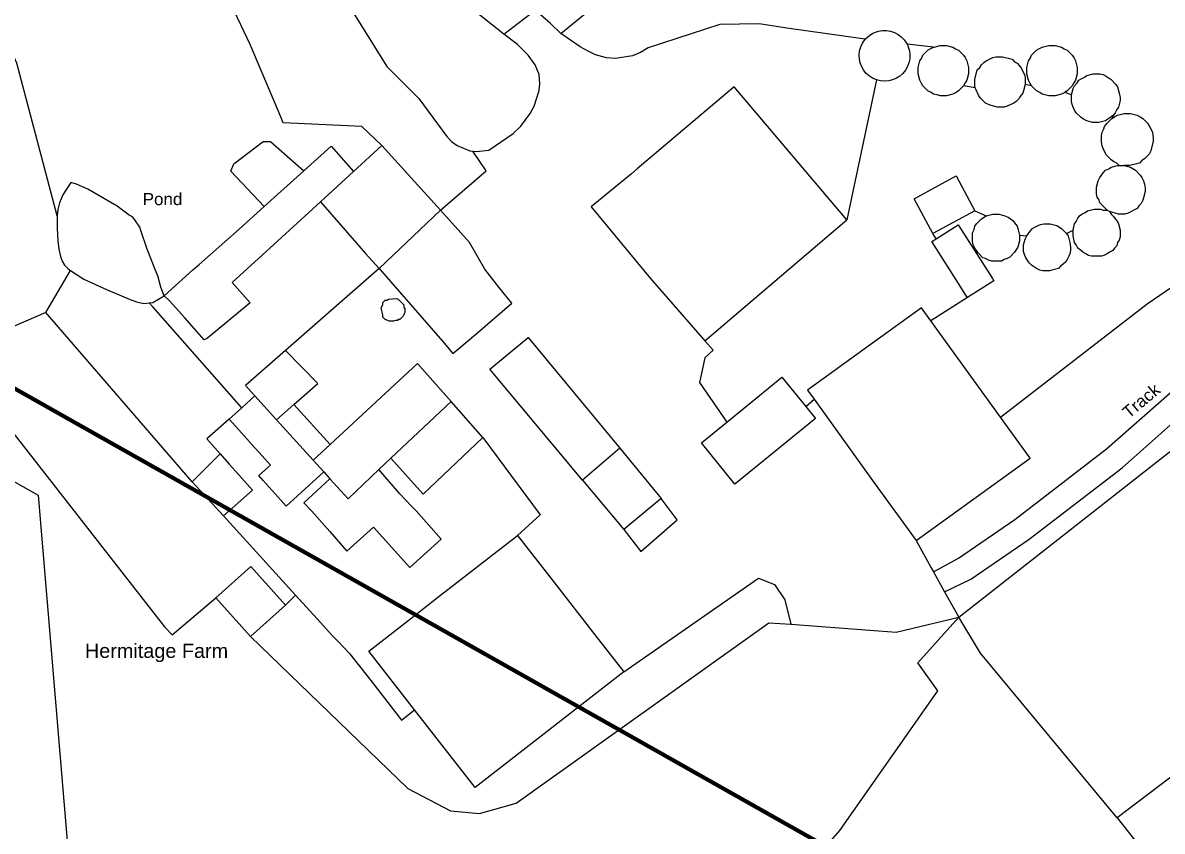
# Model space of a CAD drawing. Header units: millimetres. Extents: x 111502 to 977541, y 8702 to 1044108.
# Drawn here: x 489395.2 to 489535.7, y 240829.1 to 240928.8 of the extents above; entities that cross this region are included whole.
import ezdxf

# ---------------------------------------------------------------- set-up
doc = ezdxf.new("R2010")
doc.units = ezdxf.units.MM
doc.header["$LTSCALE"] = 0.25
doc.linetypes.add('DASHED2', pattern=[9.525, 6.35, -3.175])
doc.layers.add('E HVSS As Laid HV', color=10, linetype='Continuous')
doc.layers.add('X HVSS Site Background', color=8, linetype='Continuous')
doc.styles.add('OS Master Map$1$Standard', font='txt')
doc.styles.add('Proposed Employment Area - 11-089-MP013-01a$0$Standard', font='txt')

# ---------------------------------------------------------------- blocks, each defined once
blk = doc.blocks.new('commercial background')
at = {"layer": 'X HVSS Site Background'}
for p, q in [((809.91, 441.76), (884.4, 399.59)), ((884.4, 399.59), (888.44, 351.42))]:
    blk.add_line(p, q, dxfattribs=at)
at = {"layer": 'X HVSS Site Background', "const_width": 0.5}
blk.add_lwpolyline([(1092.9, 293.39), (1165.85, 422.2), (925.2, 558.08), (852.25, 429.28)], close=True, dxfattribs=at)
at = {"layer": 'X HVSS Site Background', "style": 'Proposed Employment Area - 11-089-MP013-01a$0$Standard'}
for p, rotation in [((485.88, 899.5), 95.9302), ((729.37, 850.69), 240.5366), ((319.53, 839.47), 95.9302), ((520.9, 756.6), 330.4683), ((1582.14, 507.49), 240.4683), ((1846.75, 293.1), 209.3143), ((1096.5, 265.37), 60.4683)]:
    blk.add_attdef('NOOFPARKINGSPACES', p, '', height=0.3, rotation=rotation, dxfattribs=at)
blk = doc.blocks.new('OS MAP 060722')
at = {"layer": 'X HVSS Site Background', "flags": 128}
for points in [[(870.54, 1838.22), (876.86, 1823.7), (876.86, 1823.7), (719.59, 1704.42)], [(624.27, 1805.57), (626.18, 1802.47), (626.18, 1802.47), (629.5, 1797.1), (629.5, 1797.1), (633.47, 1793.14), (633.47, 1793.14), (636.91, 1788.49), (636.91, 1788.49), (637.5, 1787.86), (637.5, 1787.86), (638.19, 1787.35), (638.19, 1787.35), (639.74, 1786.72), (639.74, 1786.72), (640.12, 1786.67)], [(643.95, 1801.08), (632.59, 1810.14), (632.59, 1810.14), (632.19, 1810.72), (632.19, 1810.72), (631.38, 1811.44), (631.38, 1811.44), (622.42, 1819.28), (622.42, 1819.28), (620.88, 1820.29), (620.88, 1820.29), (618.85, 1821.27), (618.85, 1821.27), (617.42, 1821.78), (617.42, 1821.78), (616.42, 1821.99)], [(650.99, 1801.19), (657.71, 1806.74)], [(628.9, 1787.34), (626.45, 1789.69), (626.45, 1789.69), (616.74, 1790.15), (616.74, 1790.15), (616.53, 1790.68), (616.53, 1790.68), (612.68, 1799.83), (612.68, 1799.83), (610.73, 1803.88), (610.73, 1803.88), (608.33, 1808.68), (608.33, 1808.68), (607.29, 1811.56)], [(643.95, 1801.08), (647.79, 1804.06)], [(650.99, 1801.19), (649.69, 1802.42), (649.69, 1802.42), (647.79, 1804.06)], [(588.86, 1778.68), (583.88, 1797.53), (583.88, 1797.53), (583.03, 1799.48), (583.03, 1799.48), (582.43, 1801.08), (582.43, 1801.08), (582.23, 1801.98), (582.23, 1801.98), (581.98, 1802.63)], [(688.52, 1800.46), (678.83, 1801.84), (678.83, 1801.84), (675.41, 1802.37), (675.41, 1802.37), (670.59, 1802.28), (670.59, 1802.28), (661.75, 1799.41), (661.75, 1799.41), (660.8, 1798.85), (660.8, 1798.85), (659.79, 1798.44), (659.79, 1798.44), (657.7, 1798.1), (657.7, 1798.1), (656.61, 1798.17), (656.61, 1798.17), (655.26, 1798.56), (655.26, 1798.56), (654.28, 1799.02), (654.28, 1799.02), (653.34, 1799.55), (653.34, 1799.55), (650.99, 1801.19)], [(688.52, 1800.46), (688.81, 1800.76), (688.81, 1800.76), (689.21, 1801.06), (689.21, 1801.06), (689.42, 1801.17), (689.42, 1801.17), (689.66, 1801.29), (689.66, 1801.29), (690.13, 1801.45), (690.13, 1801.45), (690.63, 1801.54), (690.63, 1801.54), (691.13, 1801.54), (691.13, 1801.54), (691.63, 1801.46), (691.63, 1801.46), (692.11, 1801.3), (692.11, 1801.3), (692.56, 1801.07), (692.56, 1801.07), (692.96, 1800.77), (692.96, 1800.77), (693.31, 1800.4), (693.31, 1800.4), (693.6, 1799.99), (693.6, 1799.99), (693.66, 1799.86)], [(640.12, 1786.67), (640.59, 1786.61), (640.59, 1786.61), (642.09, 1786.79), (642.09, 1786.79), (645.11, 1788.86), (645.11, 1788.86), (646.04, 1789.74), (646.04, 1789.74), (647.21, 1791.31), (647.21, 1791.31), (647.7, 1792.23), (647.7, 1792.23), (648.31, 1794.15), (648.31, 1794.15), (648.39, 1794.99), (648.39, 1794.99), (648.29, 1796.13), (648.29, 1796.13), (647.79, 1797.33), (647.79, 1797.33), (646.96, 1798.5), (646.96, 1798.5), (645.64, 1799.84), (645.64, 1799.84), (643.95, 1801.08)], [(689.91, 1795.45), (689.42, 1795.65), (689.42, 1795.65), (689.02, 1795.91), (689.02, 1795.91), (688.64, 1796.25), (688.64, 1796.25), (688.32, 1796.63), (688.32, 1796.63), (688.07, 1797.07), (688.07, 1797.07), (687.89, 1797.54), (687.89, 1797.54), (687.79, 1798.03), (687.79, 1798.03), (687.76, 1798.54), (687.76, 1798.54), (687.82, 1799.04), (687.82, 1799.04), (687.96, 1799.52), (687.96, 1799.52), (688.18, 1799.98), (688.18, 1799.98), (688.46, 1800.39), (688.46, 1800.39), (688.52, 1800.46)], [(693.66, 1799.86), (693.81, 1799.54), (693.81, 1799.54), (693.96, 1799.05), (693.96, 1799.05), (694.02, 1798.55), (694.02, 1798.55), (694, 1798.05), (694, 1798.05), (693.9, 1797.56), (693.9, 1797.56), (693.72, 1797.09), (693.72, 1797.09), (693.47, 1796.65), (693.47, 1796.65), (693.15, 1796.26), (693.15, 1796.26), (692.78, 1795.92), (692.78, 1795.92), (692.35, 1795.65), (692.35, 1795.65), (691.89, 1795.45), (691.89, 1795.45), (691.4, 1795.33), (691.4, 1795.33), (690.9, 1795.29), (690.9, 1795.29), (690.4, 1795.33), (690.4, 1795.33), (689.91, 1795.45)], [(696.93, 1799.5), (693.66, 1799.86)], [(700.63, 1794.7), (700.03, 1794.1), (700.03, 1794.1), (699.73, 1793.9), (699.73, 1793.9), (699.33, 1793.7), (699.33, 1793.7), (698.53, 1793.5), (698.53, 1793.5), (697.73, 1793.5), (697.73, 1793.5), (697.36, 1793.59), (697.36, 1793.59), (696.93, 1793.7), (696.93, 1793.7), (696.63, 1793.9), (696.63, 1793.9), (696.23, 1794.1), (696.23, 1794.1), (695.63, 1794.7), (695.63, 1794.7), (695.43, 1795), (695.43, 1795), (695.23, 1795.4), (695.23, 1795.4), (695.03, 1796.2), (695.03, 1796.2), (695.03, 1797), (695.03, 1797), (695.23, 1797.8), (695.23, 1797.8), (695.43, 1798.1), (695.43, 1798.1), (695.63, 1798.5), (695.63, 1798.5), (696.23, 1799.1), (696.23, 1799.1), (696.53, 1799.3), (696.53, 1799.3), (696.93, 1799.5)], [(696.93, 1799.5), (697, 1799.51), (697, 1799.51), (697.73, 1799.7), (697.73, 1799.7), (698.53, 1799.7), (698.53, 1799.7), (699.33, 1799.5), (699.33, 1799.5), (699.63, 1799.3), (699.63, 1799.3), (700.03, 1799.1), (700.03, 1799.1), (700.63, 1798.5), (700.63, 1798.5), (700.83, 1798.2), (700.83, 1798.2), (701.03, 1797.8), (701.03, 1797.8), (701.23, 1797), (701.23, 1797), (701.23, 1796.2), (701.23, 1796.2), (701.03, 1795.4), (701.03, 1795.4), (700.83, 1795.1), (700.83, 1795.1), (700.63, 1794.7)], [(709.03, 1794.7), (708.83, 1795), (708.83, 1795), (708.63, 1795.4), (708.63, 1795.4), (708.43, 1796.2), (708.43, 1796.2), (708.43, 1797), (708.43, 1797), (708.63, 1797.8), (708.63, 1797.8), (708.83, 1798.1), (708.83, 1798.1), (709.03, 1798.5), (709.03, 1798.5), (709.63, 1799.1), (709.63, 1799.1), (709.93, 1799.3), (709.93, 1799.3), (710.33, 1799.5), (710.33, 1799.5), (711.13, 1799.7), (711.13, 1799.7), (711.93, 1799.7), (711.93, 1799.7), (712.73, 1799.5), (712.73, 1799.5), (713.03, 1799.3), (713.03, 1799.3), (713.43, 1799.1), (713.43, 1799.1), (714.03, 1798.5), (714.03, 1798.5), (714.23, 1798.2), (714.23, 1798.2), (714.43, 1797.8), (714.43, 1797.8), (714.63, 1797), (714.63, 1797), (714.63, 1796.2), (714.63, 1796.2), (714.43, 1795.4), (714.43, 1795.4), (714.23, 1795.1), (714.23, 1795.1), (714.03, 1794.7), (714.03, 1794.7), (713.43, 1794.1), (713.43, 1794.1), (713.13, 1793.9)], [(702.07, 1794.47), (702.03, 1794.6), (702.03, 1794.6), (702.03, 1795.5), (702.03, 1795.5), (702.33, 1796.7), (702.33, 1796.7), (702.63, 1797), (702.63, 1797), (702.83, 1797.3), (702.83, 1797.3), (703.13, 1797.6), (703.13, 1797.6), (703.43, 1797.8), (703.43, 1797.8), (704.23, 1798.2), (704.23, 1798.2), (704.63, 1798.3), (704.63, 1798.3), (705.43, 1798.3), (705.43, 1798.3), (706.63, 1798), (706.63, 1798), (706.93, 1797.7), (706.93, 1797.7), (707.23, 1797.5), (707.23, 1797.5), (707.53, 1797.2), (707.53, 1797.2), (707.73, 1796.9), (707.73, 1796.9), (708.13, 1796.1), (708.13, 1796.1), (708.23, 1795.7), (708.23, 1795.7), (708.23, 1794.9)], [(713.93, 1793.6), (714.13, 1794.4), (714.13, 1794.4), (714.33, 1794.7), (714.33, 1794.7), (714.63, 1795.1), (714.63, 1795.1), (714.83, 1795.4), (714.83, 1795.4), (715.13, 1795.6), (715.13, 1795.6), (715.53, 1795.8), (715.53, 1795.8), (715.83, 1796), (715.83, 1796), (716.63, 1796.2), (716.63, 1796.2), (717.43, 1796.2), (717.43, 1796.2), (717.83, 1796.1), (717.83, 1796.1), (718.23, 1795.9), (718.23, 1795.9), (718.83, 1795.5), (718.83, 1795.5), (719.43, 1794.9), (719.43, 1794.9), (719.63, 1794.6), (719.63, 1794.6), (719.83, 1793.8), (719.83, 1793.8), (719.93, 1793.3), (719.93, 1793.3), (719.93, 1792.9), (719.93, 1792.9), (719.73, 1792.1), (719.73, 1792.1), (719.53, 1791.8), (719.53, 1791.8), (719.33, 1791.4), (719.33, 1791.4), (719.13, 1791.1)], [(686.23, 1778.18), (672.33, 1794.58), (672.33, 1794.58), (660.38, 1784.48), (660.38, 1784.48), (659.68, 1783.88), (659.68, 1783.88), (657.23, 1781.83), (657.23, 1781.83), (654.73, 1779.78), (654.73, 1779.78), (657.68, 1776.23), (657.68, 1776.23), (661.98, 1770.98), (661.98, 1770.98), (668.73, 1763.28)], [(689.91, 1795.45), (686.23, 1778.18)], [(702.07, 1794.47), (700.63, 1794.7)], [(708.23, 1794.9), (708.03, 1794.1), (708.03, 1794.1), (707.93, 1793.8), (707.93, 1793.8), (707.63, 1793.4), (707.63, 1793.4), (707.43, 1793.1), (707.43, 1793.1), (707.13, 1792.8), (707.13, 1792.8), (706.83, 1792.6), (706.83, 1792.6), (706.03, 1792.2), (706.03, 1792.2), (705.63, 1792.1), (705.63, 1792.1), (704.83, 1792.1), (704.83, 1792.1), (704.03, 1792.3), (704.03, 1792.3), (703.73, 1792.4), (703.73, 1792.4), (703.33, 1792.6), (703.33, 1792.6), (702.73, 1793.2), (702.73, 1793.2), (702.53, 1793.5), (702.53, 1793.5), (702.13, 1794.3), (702.13, 1794.3), (702.07, 1794.47)], [(709.03, 1794.7), (708.23, 1794.9)], [(713.13, 1793.9), (712.73, 1793.7), (712.73, 1793.7), (711.93, 1793.5), (711.93, 1793.5), (711.13, 1793.5), (711.13, 1793.5), (710.33, 1793.7), (710.33, 1793.7), (710.03, 1793.9), (710.03, 1793.9), (709.63, 1794.1), (709.63, 1794.1), (709.03, 1794.7)], [(713.93, 1793.6), (713.13, 1793.9)], [(719.13, 1791.1), (718.83, 1790.9), (718.83, 1790.9), (718.43, 1790.6), (718.43, 1790.6), (718.13, 1790.4), (718.13, 1790.4), (717.33, 1790.2), (717.33, 1790.2), (716.53, 1790.2), (716.53, 1790.2), (716.13, 1790.3), (716.13, 1790.3), (715.83, 1790.4), (715.83, 1790.4), (715.43, 1790.6), (715.43, 1790.6), (715.13, 1790.8), (715.13, 1790.8), (714.53, 1791.4), (714.53, 1791.4), (714.33, 1791.7), (714.33, 1791.7), (714.13, 1792.1), (714.13, 1792.1), (714.03, 1792.4), (714.03, 1792.4), (713.93, 1792.8), (713.93, 1792.8), (713.93, 1793.6)], [(719.83, 1784.9), (719.53, 1785.2), (719.53, 1785.2), (719.13, 1785.4), (719.13, 1785.4), (718.83, 1785.6), (718.83, 1785.6), (718.23, 1786.2), (718.23, 1786.2), (717.83, 1787), (717.83, 1787), (717.73, 1787.3), (717.73, 1787.3), (717.63, 1787.8), (717.63, 1787.8), (717.63, 1788.6), (717.63, 1788.6), (717.73, 1789), (717.73, 1789), (717.93, 1789.4), (717.93, 1789.4), (718.03, 1789.7), (718.03, 1789.7), (718.33, 1790.1), (718.33, 1790.1), (718.93, 1790.7)], [(718.93, 1790.7), (719.23, 1790.9), (719.23, 1790.9), (719.63, 1791.1), (719.63, 1791.1), (720.43, 1791.3), (720.43, 1791.3), (721.23, 1791.3), (721.23, 1791.3), (722.03, 1791.1), (722.03, 1791.1), (722.43, 1790.9), (722.43, 1790.9), (722.73, 1790.7), (722.73, 1790.7), (723.33, 1790.1), (723.33, 1790.1), (723.53, 1789.8), (723.53, 1789.8), (723.93, 1789), (723.93, 1789), (724.03, 1788.3), (724.03, 1788.3), (724.03, 1787.9), (724.03, 1787.9), (723.73, 1786.7), (723.73, 1786.7), (723.53, 1786.3), (723.53, 1786.3), (722.93, 1785.7), (722.93, 1785.7), (722.63, 1785.5), (722.63, 1785.5), (722.33, 1785.2), (722.33, 1785.2), (721.13, 1784.9), (721.13, 1784.9), (720.43, 1784.9)], [(719.13, 1791.1), (718.93, 1790.7)], [(614.39, 1779.83), (610.29, 1784.18), (610.29, 1784.18), (610.66, 1785.08), (610.66, 1785.08), (614.26, 1787.84), (614.26, 1787.84), (615.16, 1787.84), (615.16, 1787.84), (619.27, 1784.24)], [(619.27, 1784.24), (622.65, 1787.29), (622.65, 1787.29), (625.4, 1784.14)], [(628.9, 1787.34), (625.4, 1784.14)], [(628.9, 1787.34), (636.15, 1779.39)], [(641.78, 1784.25), (640.12, 1786.67)], [(696.94, 1734.75), (700.02, 1736.46), (700.02, 1736.46), (706.97, 1741.24), (706.97, 1741.24), (718.27, 1749.93), (718.27, 1749.93), (726.02, 1756.76), (726.02, 1756.76), (740.98, 1769.46), (740.98, 1769.46), (748.56, 1775.29), (748.56, 1775.29), (751.2, 1777.15), (751.2, 1777.15), (751.78, 1777.85), (751.78, 1777.85), (751.82, 1778.06), (751.82, 1778.06), (751.65, 1781.39), (751.65, 1781.39), (751.21, 1784.55), (751.21, 1784.55), (751.16, 1784.84)], [(705.18, 1753.86), (723.29, 1767.83), (723.29, 1767.83), (742.39, 1780.92), (742.39, 1780.92), (751.16, 1784.84)], [(718.33, 1779.4), (717.43, 1780.3), (717.43, 1780.3), (717.33, 1780.7), (717.33, 1780.7), (717.13, 1781), (717.13, 1781), (717.03, 1781.4), (717.03, 1781.4), (717.03, 1782.2), (717.03, 1782.2), (717.23, 1783), (717.23, 1783), (717.43, 1783.4), (717.43, 1783.4), (717.83, 1784), (717.83, 1784), (718.13, 1784.3), (718.13, 1784.3), (718.53, 1784.5), (718.53, 1784.5), (718.83, 1784.7), (718.83, 1784.7), (719.63, 1784.9), (719.63, 1784.9), (719.83, 1784.9)], [(720.43, 1784.9), (721.23, 1784.7), (721.23, 1784.7), (721.83, 1784.3), (721.83, 1784.3), (722.43, 1783.7), (722.43, 1783.7), (722.63, 1783.4), (722.63, 1783.4), (722.83, 1783), (722.83, 1783), (722.93, 1782.6), (722.93, 1782.6), (723.03, 1782.1), (723.03, 1782.1), (723.03, 1781.7), (723.03, 1781.7), (722.83, 1780.9), (722.83, 1780.9), (722.73, 1780.6), (722.73, 1780.6), (722.53, 1780.2), (722.53, 1780.2), (722.23, 1779.9), (722.23, 1779.9), (722.03, 1779.6), (722.03, 1779.6), (721.63, 1779.4), (721.63, 1779.4), (721.33, 1779.2), (721.33, 1779.2), (720.93, 1779), (720.93, 1779), (720.53, 1778.9), (720.53, 1778.9), (719.73, 1778.9), (719.73, 1778.9), (719.33, 1779), (719.33, 1779), (719.03, 1779.1), (719.03, 1779.1), (718.63, 1779.2)], [(719.83, 1784.9), (720.43, 1784.9)], [(614.39, 1779.83), (619.27, 1784.24)], [(625.4, 1784.14), (621.35, 1780.39)], [(636.15, 1779.39), (641.78, 1784.25)], [(696.83, 1776.5), (694.53, 1780.8), (694.53, 1780.8), (699.73, 1783.6), (699.73, 1783.6), (702.03, 1779.3)], [(602.06, 1768.83), (601.66, 1769.88), (601.66, 1769.88), (601.26, 1771.28), (601.26, 1771.28), (600.96, 1772.08), (600.96, 1772.08), (599.96, 1774.58), (599.96, 1774.58), (599.16, 1776.88), (599.16, 1776.88), (599.06, 1777.28), (599.06, 1777.28), (598.46, 1778.18), (598.46, 1778.18), (598.16, 1778.58), (598.16, 1778.58), (597.76, 1778.78), (597.76, 1778.78), (596.26, 1779.88), (596.26, 1779.88), (592.66, 1781.98), (592.66, 1781.98), (591.26, 1782.58), (591.26, 1782.58), (590.56, 1782.78), (590.56, 1782.78), (589.56, 1781.28), (589.56, 1781.28), (589.16, 1780.28), (589.16, 1780.28), (588.96, 1779.48), (588.96, 1779.48), (588.86, 1778.68)], [(621.35, 1780.39), (614.15, 1773.84), (614.15, 1773.84), (610.45, 1770.44), (610.45, 1770.44), (612.65, 1767.94), (612.65, 1767.94), (607.41, 1763.58), (607.41, 1763.58), (607.01, 1763.38), (607.01, 1763.38), (604.61, 1766.08), (604.61, 1766.08), (602.71, 1768.18), (602.71, 1768.18), (602.06, 1768.83)], [(621.35, 1780.39), (626.9, 1774.04), (626.9, 1774.04), (628.55, 1772.19)], [(602.06, 1768.83), (605.61, 1772.03), (605.61, 1772.03), (606.36, 1772.68), (606.36, 1772.68), (609.55, 1775.49), (609.55, 1775.49), (611.3, 1777.04), (611.3, 1777.04), (614.39, 1779.83)], [(628.55, 1772.19), (636.37, 1763.24), (636.37, 1763.24), (637.67, 1761.69), (637.67, 1761.69), (640.47, 1764.04), (640.47, 1764.04), (644.92, 1767.89), (644.92, 1767.89), (643.32, 1769.89), (643.32, 1769.89), (641.62, 1772.09), (641.62, 1772.09), (639.72, 1775.39), (639.72, 1775.39), (636.15, 1779.39)], [(636.15, 1779.39), (628.55, 1772.19)], [(702.03, 1779.3), (696.83, 1776.5)], [(702.03, 1779.3), (703.43, 1778.7)], [(703.43, 1778.7), (704.23, 1778.9), (704.23, 1778.9), (705.03, 1778.9), (705.03, 1778.9), (705.33, 1778.8), (705.33, 1778.8), (705.73, 1778.7), (705.73, 1778.7), (706.13, 1778.5), (706.13, 1778.5), (706.73, 1778.1), (706.73, 1778.1), (706.93, 1777.8), (706.93, 1777.8), (707.23, 1777.4), (707.23, 1777.4), (707.33, 1777.1), (707.33, 1777.1), (707.53, 1776.3)], [(714.13, 1776.9), (714.33, 1777.7), (714.33, 1777.7), (714.53, 1778), (714.53, 1778), (714.73, 1778.4), (714.73, 1778.4), (714.93, 1778.7), (714.93, 1778.7), (715.23, 1778.9), (715.23, 1778.9), (715.63, 1779.1), (715.63, 1779.1), (715.93, 1779.3), (715.93, 1779.3), (716.73, 1779.5), (716.73, 1779.5), (717.53, 1779.5), (717.53, 1779.5), (717.83, 1779.4), (717.83, 1779.4), (718.33, 1779.4)], [(718.63, 1779.2), (718.83, 1778.9), (718.83, 1778.9), (719.13, 1778.6), (719.13, 1778.6), (719.33, 1778.3), (719.33, 1778.3), (719.63, 1778), (719.63, 1778), (719.73, 1777.7), (719.73, 1777.7), (719.93, 1776.9), (719.93, 1776.9), (719.93, 1776.1), (719.93, 1776.1), (719.83, 1775.7), (719.83, 1775.7), (719.63, 1775.4), (719.63, 1775.4), (719.53, 1775), (719.53, 1775), (719.23, 1774.7), (719.23, 1774.7), (719.03, 1774.4), (719.03, 1774.4), (718.63, 1774.2), (718.63, 1774.2), (718.33, 1774), (718.33, 1774), (717.93, 1773.8), (717.93, 1773.8), (717.63, 1773.7), (717.63, 1773.7), (716.43, 1773.7), (716.43, 1773.7), (716.03, 1773.8), (716.03, 1773.8), (715.73, 1774), (715.73, 1774), (715.33, 1774.2), (715.33, 1774.2), (715.03, 1774.5), (715.03, 1774.5), (714.73, 1774.7), (714.73, 1774.7), (714.53, 1775.1), (714.53, 1775.1), (714.33, 1775.4), (714.33, 1775.4), (714.13, 1776.2), (714.13, 1776.2), (714.13, 1776.9)], [(718.63, 1779.2), (718.33, 1779.4)], [(588.86, 1778.68), (588.86, 1777.18), (588.86, 1777.18), (588.96, 1775.58), (588.96, 1775.58), (589.06, 1774.58), (589.06, 1774.58), (589.26, 1773.68), (589.26, 1773.68), (589.46, 1773.08), (589.46, 1773.08), (589.76, 1772.58), (589.76, 1772.58), (590.16, 1772.18), (590.16, 1772.18), (590.52, 1771.95)], [(668.73, 1763.28), (686.23, 1778.18)], [(697.26, 1775.84), (699.98, 1777.57), (699.98, 1777.57), (704.19, 1770.96), (704.19, 1770.96), (704.36, 1770.68), (704.36, 1770.68), (701.11, 1768.61)], [(707.53, 1776.3), (707.53, 1775.6), (707.53, 1775.6), (707.33, 1774.8), (707.33, 1774.8), (706.93, 1774.2), (706.93, 1774.2), (706.33, 1773.6), (706.33, 1773.6), (706.03, 1773.4), (706.03, 1773.4), (705.63, 1773.3), (705.63, 1773.3), (705.33, 1773.1), (705.33, 1773.1), (704.13, 1773.1), (704.13, 1773.1), (703.73, 1773.2), (703.73, 1773.2), (703.33, 1773.4), (703.33, 1773.4), (703.03, 1773.5), (703.03, 1773.5), (702.43, 1774.1), (702.43, 1774.1), (702.03, 1774.7), (702.03, 1774.7), (701.83, 1775.1), (701.83, 1775.1), (701.73, 1775.5), (701.73, 1775.5), (701.73, 1776.6), (701.73, 1776.6), (701.93, 1777), (701.93, 1777), (702.03, 1777.4), (702.03, 1777.4), (702.23, 1777.7), (702.23, 1777.7), (702.83, 1778.3), (702.83, 1778.3), (703.43, 1778.7)], [(708.43, 1776.2), (708.83, 1776.8), (708.83, 1776.8), (709.13, 1777.1), (709.13, 1777.1), (709.43, 1777.3), (709.43, 1777.3), (709.83, 1777.5), (709.83, 1777.5), (710.13, 1777.6), (710.13, 1777.6), (710.53, 1777.7), (710.53, 1777.7), (711.33, 1777.7), (711.33, 1777.7), (712.13, 1777.5), (712.13, 1777.5), (712.73, 1777.1), (712.73, 1777.1), (713.33, 1776.5)], [(697.26, 1775.84), (696.83, 1776.5)], [(707.53, 1776.3), (708.43, 1776.2)], [(713.33, 1776.5), (713.53, 1776.2), (713.53, 1776.2), (713.73, 1775.4), (713.73, 1775.4), (713.83, 1774.8), (713.83, 1774.8), (713.83, 1774.4), (713.83, 1774.4), (713.73, 1774), (713.73, 1774), (713.63, 1773.7), (713.63, 1773.7), (713.43, 1773.3), (713.43, 1773.3), (713.23, 1773), (713.23, 1773), (712.93, 1772.7), (712.93, 1772.7), (712.63, 1772.5), (712.63, 1772.5), (712.33, 1772.2), (712.33, 1772.2), (711.53, 1772), (711.53, 1772), (711.23, 1771.9), (711.23, 1771.9), (710.43, 1771.9), (710.43, 1771.9), (710.03, 1772), (710.03, 1772), (709.63, 1772.2), (709.63, 1772.2), (709.03, 1772.6), (709.03, 1772.6), (708.73, 1772.9), (708.73, 1772.9), (708.33, 1773.5), (708.33, 1773.5), (708.13, 1773.9), (708.13, 1773.9), (708.03, 1774.3), (708.03, 1774.3), (708.03, 1775.1), (708.03, 1775.1), (708.13, 1775.5), (708.13, 1775.5), (708.23, 1775.8), (708.23, 1775.8), (708.43, 1776.2)], [(713.33, 1776.5), (714.13, 1776.9)], [(701.11, 1768.61), (700.93, 1768.89), (700.93, 1768.89), (700.01, 1770.35), (700.01, 1770.35), (696.73, 1775.51), (696.73, 1775.51), (697.26, 1775.84)], [(587.46, 1766.76), (590.52, 1771.95)], [(590.52, 1771.95), (592.16, 1770.88), (592.16, 1770.88), (594.96, 1769.58), (594.96, 1769.58), (597.86, 1768.38), (597.86, 1768.38), (598.66, 1768.08), (598.66, 1768.08), (599.56, 1767.88), (599.56, 1767.88), (600.21, 1767.94)], [(628.55, 1772.19), (617.02, 1762.07)], [(600.21, 1767.94), (600.66, 1767.98), (600.66, 1767.98), (602.06, 1768.83)], [(611.62, 1755), (600.65, 1767.44), (600.65, 1767.44), (600.21, 1767.94)], [(630.72, 1768.49), (630.92, 1768.39), (630.92, 1768.39), (631.62, 1767.69), (631.62, 1767.69), (631.62, 1767.39), (631.62, 1767.39), (631.72, 1767.29), (631.72, 1767.29), (631.72, 1766.79), (631.72, 1766.79), (631.62, 1766.49), (631.62, 1766.49), (631.52, 1766.29), (631.52, 1766.29), (631.12, 1765.89), (631.12, 1765.89), (630.92, 1765.89), (630.92, 1765.89), (630.82, 1765.79), (630.82, 1765.79), (630.62, 1765.79), (630.62, 1765.79), (630.32, 1765.69), (630.32, 1765.69), (629.82, 1765.69), (629.82, 1765.69), (629.62, 1765.79), (629.62, 1765.79), (629.32, 1765.89), (629.32, 1765.89), (629.02, 1766.19), (629.02, 1766.19), (629.02, 1766.49), (629.02, 1766.49), (628.82, 1767.29), (628.82, 1767.29), (628.92, 1767.59), (628.92, 1767.59), (629.02, 1767.69), (629.02, 1767.69), (629.02, 1767.99), (629.02, 1767.99), (629.32, 1768.29), (629.32, 1768.29), (629.52, 1768.29), (629.52, 1768.29), (629.72, 1768.39), (629.72, 1768.39), (630.72, 1768.49)], [(701.11, 1768.61), (696.6, 1765.75)], [(587.46, 1766.76), (575.77, 1761.7), (575.77, 1761.7), (602.08, 1727.96), (602.08, 1727.96), (603.03, 1726.98), (603.03, 1726.98), (608.43, 1731.57)], [(605.53, 1745.88), (587.46, 1766.76)], [(696.6, 1765.75), (695.45, 1767.34), (695.45, 1767.34), (689.42, 1762.99), (689.42, 1762.99), (681.38, 1757.19), (681.38, 1757.19), (682.2, 1756.05)], [(705.18, 1753.86), (696.6, 1765.75)], [(698.3, 1732.31), (701.53, 1733.85), (701.53, 1733.85), (708.74, 1738.81), (708.74, 1738.81), (720.18, 1747.61), (720.18, 1747.61), (727.98, 1754.49), (727.98, 1754.49), (740.11, 1764.78)], [(653.63, 1746.08), (642.23, 1759.78), (642.23, 1759.78), (646.93, 1763.68), (646.93, 1763.68), (658.23, 1750.03)], [(617.02, 1762.07), (612.1, 1757.75)], [(618.03, 1755.42), (621, 1758.01), (621, 1758.01), (617.02, 1762.07)], [(668.73, 1763.28), (669.75, 1762.12), (669.75, 1762.12), (668.72, 1761.17), (668.72, 1761.17), (668.07, 1758.12), (668.07, 1758.12), (671.45, 1753.23)], [(700.05, 1729.16), (726.56, 1750), (726.56, 1750), (741.39, 1763.36)], [(622.51, 1750.47), (633.28, 1760.48), (633.28, 1760.48), (634.53, 1759.08), (634.53, 1759.08), (637.43, 1755.78)], [(612.1, 1757.75), (613.23, 1756.48)], [(671.45, 1753.23), (675, 1756.14), (675, 1756.14), (678.23, 1758.78), (678.23, 1758.78), (681.18, 1755.18)], [(611.62, 1755), (613.23, 1756.48)], [(613.23, 1756.48), (615.92, 1753.51)], [(610.07, 1753.58), (611.62, 1755)], [(615.92, 1753.51), (618.03, 1755.42)], [(618.03, 1755.42), (622.51, 1750.47)], [(630, 1748.77), (637.43, 1755.78)], [(641.37, 1751.35), (637.43, 1755.78)], [(681.18, 1755.18), (682.38, 1753.68), (682.38, 1753.68), (672.43, 1745.58), (672.43, 1745.58), (668.33, 1750.68), (668.33, 1750.68), (671.45, 1753.23)], [(681.18, 1755.18), (682.2, 1756.05)], [(682.2, 1756.05), (689.42, 1746.05), (689.42, 1746.05), (694.78, 1738.63)], [(610.07, 1753.58), (607.33, 1751.18), (607.33, 1751.18), (608.96, 1749.31)], [(621.73, 1747.1), (618.5, 1744.16), (618.5, 1744.16), (617.09, 1742.88), (617.09, 1742.88), (616.47, 1743.57), (616.47, 1743.57), (614.27, 1746.05), (614.27, 1746.05), (613.73, 1746.66), (613.73, 1746.66), (615.15, 1747.93), (615.15, 1747.93), (614.13, 1749.08), (614.13, 1749.08), (612.88, 1750.48), (612.88, 1750.48), (611.63, 1751.88), (611.63, 1751.88), (610.07, 1753.58)], [(694.78, 1738.63), (708.85, 1748.78), (708.85, 1748.78), (705.18, 1753.86)], [(615.92, 1753.51), (620.43, 1748.53)], [(641.37, 1751.35), (634, 1744.33), (634, 1744.33), (630, 1748.77)], [(641.37, 1751.35), (648.43, 1741.81), (648.43, 1741.81), (645.64, 1739.26)], [(608.96, 1749.31), (605.53, 1745.88)], [(608.96, 1749.31), (610.08, 1748.03), (610.08, 1748.03), (611.28, 1746.73), (611.28, 1746.73), (612.93, 1744.83), (612.93, 1744.83), (609.37, 1741.67)], [(620.43, 1748.53), (622.51, 1750.47)], [(658.23, 1750.03), (653.63, 1746.08)], [(658.23, 1750.03), (663.36, 1743.81)], [(620.43, 1748.53), (621.73, 1747.1)], [(628.53, 1747.38), (630, 1748.77)], [(622.5, 1746.25), (619.3, 1743.29), (619.3, 1743.29), (620.23, 1742.28), (620.23, 1742.28), (622.48, 1739.73), (622.48, 1739.73), (624.58, 1737.33), (624.58, 1737.33), (627.89, 1740.27), (627.89, 1740.27), (632.35, 1735.3), (632.35, 1735.3), (636.23, 1738.78), (636.23, 1738.78), (633.13, 1742.28), (633.13, 1742.28), (632.52, 1742.92), (632.52, 1742.92), (631.13, 1744.38), (631.13, 1744.38), (628.53, 1747.38)], [(621.73, 1747.1), (622.5, 1746.25)], [(622.5, 1746.25), (624.73, 1743.78), (624.73, 1743.78), (628.53, 1747.38)], [(605.53, 1745.88), (609.37, 1741.67)], [(653.63, 1746.08), (658.73, 1739.98)], [(658.73, 1739.98), (660.83, 1737.28), (660.83, 1737.28), (665.33, 1741.18), (665.33, 1741.18), (663.36, 1743.81)], [(663.36, 1743.81), (658.73, 1739.98)], [(609.37, 1741.67), (618.27, 1731.88)], [(632.93, 1717.75), (627.3, 1724.99), (627.3, 1724.99), (632.1, 1728.73), (632.1, 1728.73), (635.77, 1731.58), (635.77, 1731.58), (645.64, 1739.26)], [(645.64, 1739.26), (650.19, 1733.41), (650.19, 1733.41), (655.17, 1727), (655.17, 1727), (658.73, 1722.43)], [(694.78, 1738.63), (696.65, 1735.27), (696.65, 1735.27), (696.94, 1734.75)], [(608.43, 1731.57), (612.75, 1735.42), (612.75, 1735.42), (617.01, 1730.64)], [(658.73, 1722.43), (675.35, 1733.97), (675.35, 1733.97), (677.3, 1733.2), (677.3, 1733.2), (678.58, 1731.3), (678.58, 1731.3), (679.33, 1728.29)], [(696.94, 1734.75), (698.3, 1732.31)], [(612.69, 1726.79), (608.43, 1731.57)], [(618.27, 1731.88), (617.01, 1730.64)], [(618.27, 1731.88), (620.93, 1728.97), (620.93, 1728.97), (622.83, 1726.88), (622.83, 1726.88), (623.53, 1726.18), (623.53, 1726.18), (624.93, 1724.68)], [(698.3, 1732.31), (700.05, 1729.16)], [(617.01, 1730.64), (612.69, 1726.79)], [(612.69, 1726.79), (632.12, 1708.05), (632.12, 1708.05), (637.35, 1705.27), (637.35, 1705.27), (640.93, 1704.95), (640.93, 1704.95), (645.45, 1706.22), (645.45, 1706.22), (676.64, 1728.49), (676.64, 1728.49), (679.33, 1728.29)], [(690.86, 1579.83), (670.21, 1632.82), (670.21, 1632.82), (651.3, 1680.52), (651.3, 1680.52), (663.47, 1684.09), (663.47, 1684.09), (674.42, 1690.25), (674.42, 1690.25), (685.36, 1702.87), (685.36, 1702.87), (697.45, 1720.09), (697.45, 1720.09), (695.01, 1723.53), (695.01, 1723.53), (700.05, 1729.16)], [(679.33, 1728.29), (692.31, 1727.33)], [(692.31, 1727.33), (700.05, 1729.16)], [(702.72, 1724.72), (700.05, 1729.16)], [(624.93, 1724.68), (627.53, 1721.35), (627.53, 1721.35), (631.33, 1716.45), (631.33, 1716.45), (632.93, 1717.75)], [(719.59, 1704.42), (702.72, 1724.72)], [(658.73, 1722.43), (640.39, 1708.16), (640.39, 1708.16), (632.93, 1717.75)], [(719.59, 1704.42), (796.56, 1607.01)]]:
    blk.add_lwpolyline(points, dxfattribs=at)
at = {"layer": 'X HVSS Site Background'}
for points in [[(624.27, 1805.57), (626.18, 1802.47), (629.5, 1797.1), (633.47, 1793.14), (636.91, 1788.49), (637.5, 1787.86), (638.19, 1787.35), (639.74, 1786.72), (640.12, 1786.67)], [(643.95, 1801.08), (632.59, 1810.14), (632.19, 1810.72), (631.38, 1811.44), (622.42, 1819.28), (620.88, 1820.29), (618.85, 1821.27), (617.42, 1821.78), (616.42, 1821.99)], [(650.99, 1801.19), (657.71, 1806.74), (661.74, 1808.42), (668.93, 1810.49), (676.48, 1812.19), (681.59, 1813.03), (687.3, 1813.42), (689.42, 1813.51), (693.77, 1813.68), (703.07, 1813.54), (710.77, 1812.2), (718.44, 1809.55), (723.37, 1807.57), (727.26, 1804.95), (732.85, 1800.33), (739.4, 1794.2), (740.73, 1792.67), (743.06, 1790.67), (745.67, 1789.27), (749.01, 1787.94), (751.28, 1788.51)], [(628.9, 1787.34), (626.45, 1789.69), (616.74, 1790.15), (616.53, 1790.68), (612.68, 1799.83), (610.73, 1803.88), (608.33, 1808.68), (607.29, 1811.56)], [(643.95, 1801.08), (647.79, 1804.06)], [(650.99, 1801.19), (649.69, 1802.42), (647.79, 1804.06)], [(588.86, 1778.68), (583.88, 1797.53), (583.03, 1799.48), (582.43, 1801.08), (582.23, 1801.98), (581.98, 1802.63)], [(688.52, 1800.46), (678.83, 1801.84), (675.41, 1802.37), (670.59, 1802.28), (661.75, 1799.41), (660.8, 1798.85), (659.79, 1798.44), (657.7, 1798.1), (656.61, 1798.17), (655.26, 1798.56), (654.28, 1799.02), (653.34, 1799.55), (650.99, 1801.19)], [(688.52, 1800.46), (688.81, 1800.76), (689.21, 1801.06), (689.42, 1801.17), (689.66, 1801.29), (690.13, 1801.45), (690.63, 1801.54), (691.13, 1801.54), (691.63, 1801.46), (692.11, 1801.3), (692.56, 1801.07), (692.96, 1800.77), (693.31, 1800.4), (693.6, 1799.99), (693.66, 1799.86)], [(640.12, 1786.67), (640.59, 1786.61), (642.09, 1786.79), (645.11, 1788.86), (646.04, 1789.74), (647.21, 1791.31), (647.7, 1792.23), (648.31, 1794.15), (648.39, 1794.99), (648.29, 1796.13), (647.79, 1797.33), (646.96, 1798.5), (645.64, 1799.84), (643.95, 1801.08)], [(689.91, 1795.45), (689.42, 1795.65), (689.02, 1795.91), (688.64, 1796.25), (688.32, 1796.63), (688.07, 1797.07), (687.89, 1797.54), (687.79, 1798.03), (687.76, 1798.54), (687.82, 1799.04), (687.96, 1799.52), (688.18, 1799.98), (688.46, 1800.39), (688.52, 1800.46)], [(693.66, 1799.86), (693.81, 1799.54), (693.96, 1799.05), (694.02, 1798.55), (694, 1798.05), (693.9, 1797.56), (693.72, 1797.09), (693.47, 1796.65), (693.15, 1796.26), (692.78, 1795.92), (692.35, 1795.65), (691.89, 1795.45), (691.4, 1795.33), (690.9, 1795.29), (690.4, 1795.33), (689.91, 1795.45)], [(696.93, 1799.5), (693.66, 1799.86)], [(700.63, 1794.7), (700.03, 1794.1), (699.73, 1793.9), (699.33, 1793.7), (698.53, 1793.5), (697.73, 1793.5), (697.36, 1793.59), (696.93, 1793.7), (696.63, 1793.9), (696.23, 1794.1), (695.63, 1794.7), (695.43, 1795), (695.23, 1795.4), (695.03, 1796.2), (695.03, 1797), (695.23, 1797.8), (695.43, 1798.1), (695.63, 1798.5), (696.23, 1799.1), (696.53, 1799.3), (696.93, 1799.5)], [(696.93, 1799.5), (697, 1799.51), (697.73, 1799.7), (698.53, 1799.7), (699.33, 1799.5), (699.63, 1799.3), (700.03, 1799.1), (700.63, 1798.5), (700.83, 1798.2), (701.03, 1797.8), (701.23, 1797), (701.23, 1796.2), (701.03, 1795.4), (700.83, 1795.1), (700.63, 1794.7)], [(709.03, 1794.7), (708.83, 1795), (708.63, 1795.4), (708.43, 1796.2), (708.43, 1797), (708.63, 1797.8), (708.83, 1798.1), (709.03, 1798.5), (709.63, 1799.1), (709.93, 1799.3), (710.33, 1799.5), (711.13, 1799.7), (711.93, 1799.7), (712.73, 1799.5), (713.03, 1799.3), (713.43, 1799.1), (714.03, 1798.5), (714.23, 1798.2), (714.43, 1797.8), (714.63, 1797), (714.63, 1796.2), (714.43, 1795.4), (714.23, 1795.1), (714.03, 1794.7), (713.43, 1794.1), (713.13, 1793.9)], [(702.07, 1794.47), (702.03, 1794.6), (702.03, 1795.5), (702.33, 1796.7), (702.63, 1797), (702.83, 1797.3), (703.13, 1797.6), (703.43, 1797.8), (704.23, 1798.2), (704.63, 1798.3), (705.43, 1798.3), (706.63, 1798), (706.93, 1797.7), (707.23, 1797.5), (707.53, 1797.2), (707.73, 1796.9), (708.13, 1796.1), (708.23, 1795.7), (708.23, 1794.9)], [(713.93, 1793.6), (714.13, 1794.4), (714.33, 1794.7), (714.63, 1795.1), (714.83, 1795.4), (715.13, 1795.6), (715.53, 1795.8), (715.83, 1796), (716.63, 1796.2), (717.43, 1796.2), (717.83, 1796.1), (718.23, 1795.9), (718.83, 1795.5), (719.43, 1794.9), (719.63, 1794.6), (719.83, 1793.8), (719.93, 1793.3), (719.93, 1792.9), (719.73, 1792.1), (719.53, 1791.8), (719.33, 1791.4), (719.13, 1791.1)], [(686.23, 1778.18), (672.33, 1794.58), (660.38, 1784.48), (659.68, 1783.88), (657.23, 1781.83), (654.73, 1779.78), (657.68, 1776.23), (661.98, 1770.98), (668.73, 1763.28)], [(689.91, 1795.45), (686.23, 1778.18)], [(702.07, 1794.47), (700.63, 1794.7)], [(708.23, 1794.9), (708.03, 1794.1), (707.93, 1793.8), (707.63, 1793.4), (707.43, 1793.1), (707.13, 1792.8), (706.83, 1792.6), (706.03, 1792.2), (705.63, 1792.1), (704.83, 1792.1), (704.03, 1792.3), (703.73, 1792.4), (703.33, 1792.6), (702.73, 1793.2), (702.53, 1793.5), (702.13, 1794.3), (702.07, 1794.47)], [(709.03, 1794.7), (708.23, 1794.9)], [(713.13, 1793.9), (712.73, 1793.7), (711.93, 1793.5), (711.13, 1793.5), (710.33, 1793.7), (710.03, 1793.9), (709.63, 1794.1), (709.03, 1794.7)], [(713.93, 1793.6), (713.13, 1793.9)], [(719.13, 1791.1), (718.83, 1790.9), (718.43, 1790.6), (718.13, 1790.4), (717.33, 1790.2), (716.53, 1790.2), (716.13, 1790.3), (715.83, 1790.4), (715.43, 1790.6), (715.13, 1790.8), (714.53, 1791.4), (714.33, 1791.7), (714.13, 1792.1), (714.03, 1792.4), (713.93, 1792.8), (713.93, 1793.6)], [(837.31, 1793.71), (719.59, 1704.42)], [(719.83, 1784.9), (719.53, 1785.2), (719.13, 1785.4), (718.83, 1785.6), (718.23, 1786.2), (717.83, 1787), (717.73, 1787.3), (717.63, 1787.8), (717.63, 1788.6), (717.73, 1789), (717.93, 1789.4), (718.03, 1789.7), (718.33, 1790.1), (718.93, 1790.7)], [(718.93, 1790.7), (719.23, 1790.9), (719.63, 1791.1), (720.43, 1791.3), (721.23, 1791.3), (722.03, 1791.1), (722.43, 1790.9), (722.73, 1790.7), (723.33, 1790.1), (723.53, 1789.8), (723.93, 1789), (724.03, 1788.3), (724.03, 1787.9), (723.73, 1786.7), (723.53, 1786.3), (722.93, 1785.7), (722.63, 1785.5), (722.33, 1785.2), (721.13, 1784.9), (720.43, 1784.9)], [(719.13, 1791.1), (718.93, 1790.7)], [(614.39, 1779.83), (610.29, 1784.18), (610.66, 1785.08), (614.26, 1787.84), (615.16, 1787.84), (619.27, 1784.24)], [(619.27, 1784.24), (622.65, 1787.29), (625.4, 1784.14)], [(628.9, 1787.34), (625.4, 1784.14)], [(628.9, 1787.34), (636.15, 1779.39)], [(641.78, 1784.25), (640.12, 1786.67)], [(696.94, 1734.75), (700.02, 1736.46), (706.97, 1741.24), (718.27, 1749.93), (726.02, 1756.76), (740.98, 1769.46), (748.56, 1775.29), (751.2, 1777.15), (751.78, 1777.85), (751.82, 1778.06), (751.65, 1781.39), (751.21, 1784.55), (751.16, 1784.84)], [(705.18, 1753.86), (723.29, 1767.83), (742.39, 1780.92), (751.16, 1784.84)], [(718.33, 1779.4), (717.43, 1780.3), (717.33, 1780.7), (717.13, 1781), (717.03, 1781.4), (717.03, 1782.2), (717.23, 1783), (717.43, 1783.4), (717.83, 1784), (718.13, 1784.3), (718.53, 1784.5), (718.83, 1784.7), (719.63, 1784.9), (719.83, 1784.9)], [(720.43, 1784.9), (721.23, 1784.7), (721.83, 1784.3), (722.43, 1783.7), (722.63, 1783.4), (722.83, 1783), (722.93, 1782.6), (723.03, 1782.1), (723.03, 1781.7), (722.83, 1780.9), (722.73, 1780.6), (722.53, 1780.2), (722.23, 1779.9), (722.03, 1779.6), (721.63, 1779.4), (721.33, 1779.2), (720.93, 1779), (720.53, 1778.9), (719.73, 1778.9), (719.33, 1779), (719.03, 1779.1), (718.63, 1779.2)], [(719.83, 1784.9), (720.43, 1784.9)], [(614.39, 1779.83), (619.27, 1784.24)], [(625.4, 1784.14), (621.35, 1780.39)], [(636.15, 1779.39), (641.78, 1784.25)], [(696.83, 1776.5), (694.53, 1780.8), (699.73, 1783.6), (702.03, 1779.3)], [(602.06, 1768.83), (601.66, 1769.88), (601.26, 1771.28), (600.96, 1772.08), (599.96, 1774.58), (599.16, 1776.88), (599.06, 1777.28), (598.46, 1778.18), (598.16, 1778.58), (597.76, 1778.78), (596.26, 1779.88), (592.66, 1781.98), (591.26, 1782.58), (590.56, 1782.78), (589.56, 1781.28), (589.16, 1780.28), (588.96, 1779.48), (588.86, 1778.68)], [(621.35, 1780.39), (614.15, 1773.84), (610.45, 1770.44), (612.65, 1767.94), (607.41, 1763.58), (607.01, 1763.38), (604.61, 1766.08), (602.71, 1768.18), (602.06, 1768.83)], [(621.35, 1780.39), (626.9, 1774.04), (628.55, 1772.19)], [(602.06, 1768.83), (605.61, 1772.03), (606.36, 1772.68), (609.55, 1775.49), (611.3, 1777.04), (614.39, 1779.83)], [(636.15, 1779.39), (628.55, 1772.19)], [(628.55, 1772.19), (636.37, 1763.24), (637.67, 1761.69), (640.47, 1764.04), (644.92, 1767.89), (643.32, 1769.89), (641.62, 1772.09), (639.72, 1775.39), (636.15, 1779.39)], [(702.03, 1779.3), (696.83, 1776.5)], [(702.03, 1779.3), (703.43, 1778.7)], [(703.43, 1778.7), (704.23, 1778.9), (705.03, 1778.9), (705.33, 1778.8), (705.73, 1778.7), (706.13, 1778.5), (706.73, 1778.1), (706.93, 1777.8), (707.23, 1777.4), (707.33, 1777.1), (707.53, 1776.3)], [(714.13, 1776.9), (714.33, 1777.7), (714.53, 1778), (714.73, 1778.4), (714.93, 1778.7), (715.23, 1778.9), (715.63, 1779.1), (715.93, 1779.3), (716.73, 1779.5), (717.53, 1779.5), (717.83, 1779.4), (718.33, 1779.4)], [(718.63, 1779.2), (718.83, 1778.9), (719.13, 1778.6), (719.33, 1778.3), (719.63, 1778), (719.73, 1777.7), (719.93, 1776.9), (719.93, 1776.1), (719.83, 1775.7), (719.63, 1775.4), (719.53, 1775), (719.23, 1774.7), (719.03, 1774.4), (718.63, 1774.2), (718.33, 1774), (717.93, 1773.8), (717.63, 1773.7), (716.43, 1773.7), (716.03, 1773.8), (715.73, 1774), (715.33, 1774.2), (715.03, 1774.5), (714.73, 1774.7), (714.53, 1775.1), (714.33, 1775.4), (714.13, 1776.2), (714.13, 1776.9)], [(718.63, 1779.2), (718.33, 1779.4)], [(588.86, 1778.68), (588.86, 1777.18), (588.96, 1775.58), (589.06, 1774.58), (589.26, 1773.68), (589.46, 1773.08), (589.76, 1772.58), (590.16, 1772.18), (590.52, 1771.95)], [(668.73, 1763.28), (686.23, 1778.18)], [(697.26, 1775.84), (699.98, 1777.57), (704.19, 1770.96), (704.36, 1770.68), (701.11, 1768.61)], [(707.53, 1776.3), (707.53, 1775.6), (707.33, 1774.8), (706.93, 1774.2), (706.33, 1773.6), (706.03, 1773.4), (705.63, 1773.3), (705.33, 1773.1), (704.13, 1773.1), (703.73, 1773.2), (703.33, 1773.4), (703.03, 1773.5), (702.43, 1774.1), (702.03, 1774.7), (701.83, 1775.1), (701.73, 1775.5), (701.73, 1776.6), (701.93, 1777), (702.03, 1777.4), (702.23, 1777.7), (702.83, 1778.3), (703.43, 1778.7)], [(708.43, 1776.2), (708.83, 1776.8), (709.13, 1777.1), (709.43, 1777.3), (709.83, 1777.5), (710.13, 1777.6), (710.53, 1777.7), (711.33, 1777.7), (712.13, 1777.5), (712.73, 1777.1), (713.33, 1776.5)], [(697.26, 1775.84), (696.83, 1776.5)], [(707.53, 1776.3), (708.43, 1776.2)], [(713.33, 1776.5), (713.53, 1776.2), (713.73, 1775.4), (713.83, 1774.8), (713.83, 1774.4), (713.73, 1774), (713.63, 1773.7), (713.43, 1773.3), (713.23, 1773), (712.93, 1772.7), (712.63, 1772.5), (712.33, 1772.2), (711.53, 1772), (711.23, 1771.9), (710.43, 1771.9), (710.03, 1772), (709.63, 1772.2), (709.03, 1772.6), (708.73, 1772.9), (708.33, 1773.5), (708.13, 1773.9), (708.03, 1774.3), (708.03, 1775.1), (708.13, 1775.5), (708.23, 1775.8), (708.43, 1776.2)], [(713.33, 1776.5), (714.13, 1776.9)], [(701.11, 1768.61), (700.93, 1768.89), (700.01, 1770.35), (696.73, 1775.51), (697.26, 1775.84)], [(587.46, 1766.76), (590.52, 1771.95)], [(590.52, 1771.95), (592.16, 1770.88), (594.96, 1769.58), (597.86, 1768.38), (598.66, 1768.08), (599.56, 1767.88), (600.21, 1767.94)], [(628.55, 1772.19), (617.02, 1762.07)], [(600.21, 1767.94), (600.66, 1767.98), (602.06, 1768.83)], [(611.62, 1755), (600.65, 1767.44), (600.21, 1767.94)], [(630.72, 1768.49), (630.92, 1768.39), (631.62, 1767.69), (631.62, 1767.39), (631.72, 1767.29), (631.72, 1766.79), (631.62, 1766.49), (631.52, 1766.29), (631.12, 1765.89), (630.92, 1765.89), (630.82, 1765.79), (630.62, 1765.79), (630.32, 1765.69), (629.82, 1765.69), (629.62, 1765.79), (629.32, 1765.89), (629.02, 1766.19), (629.02, 1766.49), (628.82, 1767.29), (628.92, 1767.59), (629.02, 1767.69), (629.02, 1767.99), (629.32, 1768.29), (629.52, 1768.29), (629.72, 1768.39), (630.72, 1768.49)], [(701.11, 1768.61), (696.6, 1765.75)], [(587.46, 1766.76), (575.77, 1761.7), (602.08, 1727.96), (603.03, 1726.98), (608.43, 1731.57)], [(605.53, 1745.88), (587.46, 1766.76)], [(696.6, 1765.75), (695.45, 1767.34), (689.42, 1762.99), (681.38, 1757.19), (682.2, 1756.05)], [(705.18, 1753.86), (696.6, 1765.75)], [(698.3, 1732.31), (701.53, 1733.85), (708.74, 1738.81), (720.18, 1747.61), (727.98, 1754.49), (740.11, 1764.78)], [(653.63, 1746.08), (642.23, 1759.78), (646.93, 1763.68), (658.23, 1750.03)], [(617.02, 1762.07), (612.1, 1757.75)], [(618.03, 1755.42), (621, 1758.01), (617.02, 1762.07)], [(668.73, 1763.28), (669.75, 1762.12), (668.72, 1761.17), (668.07, 1758.12), (671.45, 1753.23)], [(700.05, 1729.16), (726.56, 1750), (741.39, 1763.36)], [(622.51, 1750.47), (633.28, 1760.48), (634.53, 1759.08), (637.43, 1755.78)], [(612.1, 1757.75), (613.23, 1756.48)], [(671.45, 1753.23), (675, 1756.14), (678.23, 1758.78), (681.18, 1755.18)], [(611.62, 1755), (613.23, 1756.48)], [(613.23, 1756.48), (615.92, 1753.51)], [(610.07, 1753.58), (611.62, 1755)], [(615.92, 1753.51), (618.03, 1755.42)], [(618.03, 1755.42), (622.51, 1750.47)], [(630, 1748.77), (637.43, 1755.78)], [(641.37, 1751.35), (637.43, 1755.78)], [(681.18, 1755.18), (682.38, 1753.68), (672.43, 1745.58), (668.33, 1750.68), (671.45, 1753.23)], [(681.18, 1755.18), (682.2, 1756.05)], [(682.2, 1756.05), (689.42, 1746.05), (694.78, 1738.63)], [(610.07, 1753.58), (607.33, 1751.18), (608.96, 1749.31)], [(621.73, 1747.1), (618.5, 1744.16), (617.09, 1742.88), (616.47, 1743.57), (614.27, 1746.05), (613.73, 1746.66), (615.15, 1747.93), (614.13, 1749.08), (612.88, 1750.48), (611.63, 1751.88), (610.07, 1753.58)], [(694.78, 1738.63), (708.85, 1748.78), (705.18, 1753.86)], [(615.92, 1753.51), (620.43, 1748.53)], [(641.37, 1751.35), (634, 1744.33), (630, 1748.77)], [(641.37, 1751.35), (648.43, 1741.81), (645.64, 1739.26)], [(608.96, 1749.31), (605.53, 1745.88)], [(608.96, 1749.31), (610.08, 1748.03), (611.28, 1746.73), (612.93, 1744.83), (609.37, 1741.67)], [(620.43, 1748.53), (622.51, 1750.47)], [(658.23, 1750.03), (653.63, 1746.08)], [(658.23, 1750.03), (663.36, 1743.81)], [(620.43, 1748.53), (621.73, 1747.1)], [(628.53, 1747.38), (630, 1748.77)], [(622.5, 1746.25), (619.3, 1743.29), (620.23, 1742.28), (622.48, 1739.73), (624.58, 1737.33), (627.89, 1740.27), (632.35, 1735.3), (636.23, 1738.78), (633.13, 1742.28), (632.52, 1742.92), (631.13, 1744.38), (628.53, 1747.38)], [(621.73, 1747.1), (622.5, 1746.25)], [(622.5, 1746.25), (624.73, 1743.78), (628.53, 1747.38)], [(605.53, 1745.88), (609.37, 1741.67)], [(653.63, 1746.08), (658.73, 1739.98)], [(663.36, 1743.81), (658.73, 1739.98)], [(658.73, 1739.98), (660.83, 1737.28), (665.33, 1741.18), (663.36, 1743.81)], [(609.37, 1741.67), (618.27, 1731.88)], [(632.93, 1717.75), (627.3, 1724.99), (632.1, 1728.73), (635.77, 1731.58), (645.64, 1739.26)], [(645.64, 1739.26), (650.19, 1733.41), (655.17, 1727), (658.73, 1722.43)], [(694.78, 1738.63), (696.65, 1735.27), (696.94, 1734.75)], [(608.43, 1731.57), (612.75, 1735.42), (617.01, 1730.64)], [(658.73, 1722.43), (675.35, 1733.97), (677.3, 1733.2), (678.58, 1731.3), (679.33, 1728.29)], [(696.94, 1734.75), (698.3, 1732.31)], [(612.69, 1726.79), (608.43, 1731.57)], [(618.27, 1731.88), (617.01, 1730.64)], [(618.27, 1731.88), (620.93, 1728.97), (622.83, 1726.88), (623.53, 1726.18), (624.93, 1724.68)], [(698.3, 1732.31), (700.05, 1729.16)], [(617.01, 1730.64), (612.69, 1726.79)], [(612.69, 1726.79), (632.12, 1708.05), (637.35, 1705.27), (640.93, 1704.95), (645.45, 1706.22), (676.64, 1728.49), (679.33, 1728.29)], [(690.86, 1579.83), (670.21, 1632.82), (651.3, 1680.52), (663.47, 1684.09), (674.42, 1690.25), (685.36, 1702.87), (697.45, 1720.09), (695.01, 1723.53), (700.05, 1729.16)], [(679.33, 1728.29), (692.31, 1727.33)], [(692.31, 1727.33), (700.05, 1729.16)], [(702.72, 1724.72), (700.05, 1729.16)], [(624.93, 1724.68), (627.53, 1721.35), (631.33, 1716.45), (632.93, 1717.75)], [(719.59, 1704.42), (702.72, 1724.72)], [(658.73, 1722.43), (640.39, 1708.16), (632.93, 1717.75)], [(719.59, 1704.42), (796.56, 1607.01)]]:
    blk.add_lwpolyline(points, dxfattribs=at)
at = {"layer": 'X HVSS Site Background', "attachment_point": 7, "style": 'OS Master Map$1$Standard'}
for s, insert, char_height in [('{\\farial|b0|i0|c0|p34;Pond}', (599.41, 1779.98), 1.5), ('{\\farial|b0|i0|c0|p34;Hermitage Farm}', (592.29, 1723.62), 1.75)]:
    blk.add_mtext(s, dxfattribs=dict(at, insert=insert, char_height=char_height))
at = {"layer": 'X HVSS Site Background', "insert": (721.03, 1753.59), "char_height": 1.5, "attachment_point": 7, "rotation": 40, "style": 'OS Master Map$1$Standard'}
blk.add_mtext('{\\farial|b0|i0|c0|p34;Track}', dxfattribs=at)

msp = doc.modelspace()

# ---------------------------------------------------------------- linework, layer by layer
at = {"lineweight": 0}
msp.add_circle((488727.82, 239008.33), 11388.42, dxfattribs=at)

# ---------------------------------------------------------------- block references
at = {"layer": 'E HVSS As Laid HV', "linetype": 'DASHED2', "lineweight": 0}
msp.add_blockref('OS MAP 060722', (488810.58, 239126.31), dxfattribs=at)
at = {"layer": 'X HVSS Site Background', "lineweight": 0}
msp.add_blockref('commercial background', (488512.69, 240470.93), dxfattribs=at)

doc.saveas('drawing.dxf')
